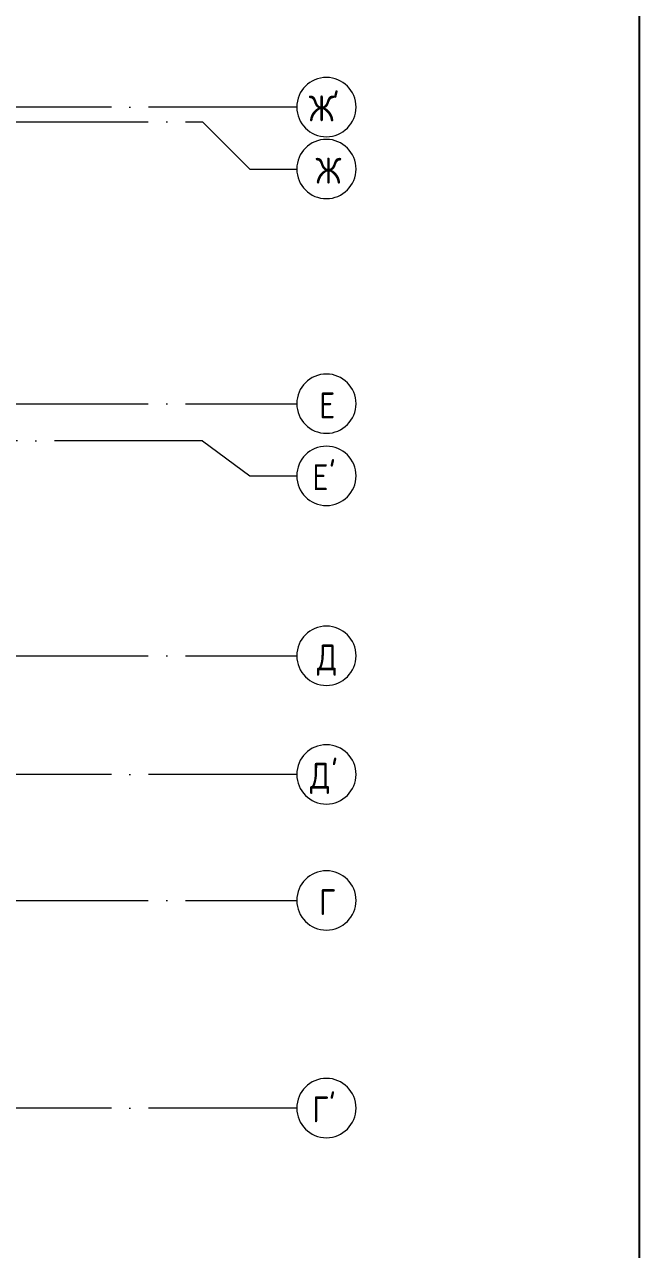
# Model space of a CAD drawing. Header units: millimetres. Extents: x -592259 to 288321, y -552984 to 293768.
# Drawn here: x 181856 to 190155, y -109768 to -93246 of the extents above; entities that cross this region are included whole.
import ezdxf

# ---------------------------------------------------------------- set-up
doc = ezdxf.new("R2010")
doc.units = ezdxf.units.MM
doc.linetypes.add('ADSK_Линия сетки', pattern=[2500, 2000, -250, 0, -250])
doc.layers.add('S-GRID-____-IDEN', color=250, linetype='Continuous', lineweight=9)
doc.layers.add('S-GRID-____-OTLN', color=250, linetype='Continuous', lineweight=9)
doc.styles.add('GOST Common', font='', dxfattribs={"width": 0.9, "height": 350})
doc.styles.get('GOST Common').set_extended_font_data('GOST Common')

# ---------------------------------------------------------------- blocks, each defined once
blk = doc.blocks.new('Ось сетки - Круг_Ø8 мм-39983606-АР1_Кладочный план 2 этажа С2и3')
at = {"layer": 'S-GRID-____-IDEN'}
for start, end in [(360, 180), (180, 360)]:
    blk.add_arc((0, 0), 4, start, end, dxfattribs=at)

msp = doc.modelspace()

# ---------------------------------------------------------------- linework, layer by layer
at = {"color": 1}
msp.add_lwpolyline([(190155.0591, -52485.6421), (142508.7722, -52485.6421), (142508.7722, -125419.5315), (190155.0591, -125419.5315)], close=True, dxfattribs=at)
at = {"layer": 'S-GRID-____-OTLN', "linetype": 'ADSK_Линия сетки'}
for p, q in [((185529.6518, -94359.9342), (128028.7722, -94359.9342)), ((94022.7944, -94559.9342), (184259.6518, -94559.9342)), ((94022.7944, -98359.9342), (185529.6518, -98359.9342)), ((184259.6518, -98859.9342), (128028.7722, -98859.9342)), ((94022.7944, -101759.9342), (185529.6518, -101759.9342)), ((185529.6518, -103359.9342), (128028.7722, -103359.9342)), ((94022.7944, -105059.9342), (185529.6518, -105059.9342)), ((185529.6518, -107859.9342), (128028.7722, -107859.9342))]:
    msp.add_line(p, q, dxfattribs=at)
at = {"layer": 'S-GRID-____-OTLN'}
for p, q in [((184259.6518, -94559.9342), (184894.6518, -95194.9342)), ((184894.6518, -95194.9342), (185529.6518, -95194.9342)), ((184259.6518, -98859.9342), (184894.6518, -99333.4795)), ((184894.6518, -99333.4795), (185529.6518, -99333.4795))]:
    msp.add_line(p, q, dxfattribs=at)

# ---------------------------------------------------------------- block references
at = {"layer": 'S-GRID-____-IDEN', "xscale": 99.99999999999993, "yscale": 99.99999999999993, "zscale": 99.99999999999993}
for p, rotation in [((185929.6518, -94359.9342), 89.99999999999982), ((185929.6518, -95194.9342), 269.9999999999994), ((185929.6518, -98359.9342), 269.9999999999994), ((185929.6518, -99333.4795), 89.99999999999982), ((185929.6518, -101759.9342), 269.9999999999994), ((185929.6518, -103359.9342), 89.99999999999982), ((185929.6518, -105059.9342), 269.9999999999994), ((185929.6518, -107859.9342), 89.99999999999982)]:
    msp.add_blockref('Ось сетки - Круг_Ø8 мм-39983606-АР1_Кладочный план 2 этажа С2и3', p, dxfattribs=dict(at, rotation=rotation))

# ---------------------------------------------------------------- texts
at = {"layer": 'S-GRID-____-IDEN', "color": 18, "true_color": 0x000000, "char_height": 350, "attachment_point": 1, "style": 'GOST Common'}
for s, insert, width in [("\\fGOST Common|b0|i0|c204|p34|;\\W.9;'", (186012.9934, -94202.7086), 137.088562), ('\\fGOST Common|b0|i0|c204|p34|;\\W.9;Ж', (185691.5247, -94202.7086), 389.620125), ('\\fGOST Common|b0|i0|c204|p34|;\\W.9;Ж', (185783.4789, -95042.3472), 389.620125), ('\\fGOST Common|b0|i0|c204|p34|;\\W.9;Е', (185831.1789, -98207.3472), 274.177125), ("\\fGOST Common|b0|i0|c204|p34|;\\W.9;'", (185965.4434, -99176.2539), 137.088562), ('\\fGOST Common|b0|i0|c204|p34|;\\W.9;Е', (185739.2247, -99176.2539), 274.177125), ('\\fGOST Common|b0|i0|c204|p34|;\\W.9;Д', (185801.4789, -101607.3472), 346.329), ('\\fGOST Common|b0|i0|c204|p34|;\\W.9;Д', (185709.5247, -103202.7086), 346.329), ("\\fGOST Common|b0|i0|c204|p34|;\\W.9;'", (185995.2747, -103202.7086), 137.088562), ('\\fGOST Common|b0|i0|c204|p34|;\\W.9;Г', (185831.1789, -104907.3472), 274.177125), ('\\fGOST Common|b0|i0|c204|p34|;\\W.9;Г', (185739.2247, -107702.7086), 274.177125), ("\\fGOST Common|b0|i0|c204|p34|;\\W.9;'", (185965.4434, -107702.7086), 137.088562)]:
    msp.add_mtext(s, dxfattribs=dict(at, insert=insert, width=width))

doc.saveas('drawing.dxf')
